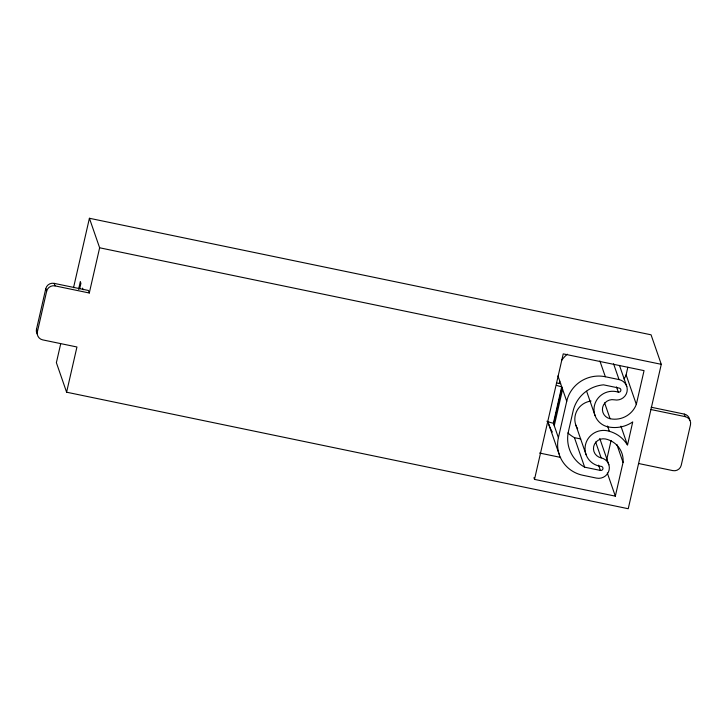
<?xml version="1.0" encoding="UTF-8"?>
<svg xmlns="http://www.w3.org/2000/svg" width="727" height="727" viewBox="0 0 727 727"><rect width="100%" height="100%" fill="white"/><g stroke="black" fill="none" stroke-linecap="round" stroke-linejoin="round"><path stroke-width="1.09" d="M37.431 334.375A7.034 6.879 -19.1 0 1 36.514 329.186L45.774 288.692A7.034 6.879 -19.1 0 1 54.171 283.366L88.421 290.473L89.294 292.999L55.043 285.893A7.034 6.879 -19.1 0 0 46.655 291.227L37.395 331.712A7.034 6.879 -19.1 0 0 42.702 339.882L76.944 346.988L66.602 392.198L628.237 508.727L661.279 364.318L651.056 334.802L89.412 218.273L73.527 287.728M60.668 343.944L56.379 362.682L66.602 392.198M78.552 289.391L80.324 281.667L80.906 283.348L79.643 288.873M89.294 292.999L99.635 247.789L89.412 218.273M616.85 444.488L623.048 462.408L615.333 496.15L534.509 479.384L563.225 353.867L644.049 370.634L636.325 404.376A22.719 22.21 -19.1 0 1 610.089 418.725A9.851 9.633 -19.1 0 1 602.656 407.284A9.851 9.633 -19.1 0 1 614.406 399.832A10.56 10.314 -19.1 0 0 627.001 391.835A10.56 10.314 -19.1 0 0 619.04 379.585L613.561 363.773M559.272 383.356L559.772 381.148M623.048 462.408A22.719 22.21 -19.1 0 0 605.455 438.972A9.851 9.633 -19.1 0 0 593.705 446.423A9.851 9.633 -19.1 0 0 601.129 457.865A10.56 10.314 -19.1 0 1 609.09 470.115A10.56 10.314 -19.1 0 1 596.503 478.112L582.8 475.267A32.379 31.643 -19.1 0 1 558.4 437.69L553.383 423.196L561.717 386.755L560.462 386.491A7.743 1.399 12.9 0 1 556.7 385.383M553.674 424.041L562.007 387.6M554.256 425.731L562.589 389.29M558.4 437.69L566.733 401.249L557.963 375.923M606.609 460.109L611.089 440.517M624.057 378.985A22.719 22.21 -19.1 0 0 626.111 374.859L627.846 367.244M99.635 247.789L661.279 364.318M566.733 401.249A32.379 31.643 -19.1 0 1 605.346 376.74L619.04 379.585M651.165 407.229L684.298 414.099A7.034 6.879 -19.1 0 1 689.778 420.479M650.929 409.528L685.179 416.635A7.034 6.879 -19.1 0 1 690.486 424.804L681.226 465.289A7.034 6.879 -19.1 0 1 672.829 470.614L638.579 463.508M567.887 432.947A33.869 33.097 -19.1 0 0 574.439 437.654L580.737 438.963M539.507 453.03L560.635 457.41M584.653 467.17L600.411 470.433A2.108 2.063 -19.1 0 0 602.928 468.833A2.108 2.063 -19.1 0 0 601.338 466.389A18.411 17.993 -19.1 0 1 585.489 444.724A18.411 17.993 -19.1 0 1 609.362 431.293A31.243 30.534 -19.1 0 1 627.501 445.151L632.735 421.905A31.243 30.534 -19.1 0 1 610.289 427.249A18.411 17.993 -19.1 0 1 594.441 405.584A18.411 17.993 -19.1 0 1 618.313 392.153A2.108 2.063 -19.1 0 0 620.831 390.563A2.108 2.063 -19.1 0 0 619.24 388.109L603.492 384.837A33.869 33.097 -19.1 0 0 573.103 411.046L568.469 431.293A33.869 33.097 -19.1 0 0 584.653 467.17L574.439 437.654M553.383 423.196L552.129 422.932A7.743 1.399 12.9 0 1 546.904 421.233M684.298 414.099L685.179 416.635M626.111 374.859L636.325 404.376M619.477 365.408L626.783 386.491M616.487 386.891L618.313 392.153M599.866 360.928L605.346 376.74M620.931 426.176L627.137 444.097M604.61 402.912L610.089 418.725M607.536 426.022L609.362 431.293M586.634 391.28L595.031 415.526M599.748 438.417L608.872 464.771M607.299 472.959L615.333 496.15M595.658 442.052L601.129 457.865M598.585 465.162L600.411 470.433M575.857 425.15L586.08 454.666M548.849 424.568L559.072 454.084M533.927 477.694L534.509 479.384M82.56 288.128L83.142 289.819M54.171 283.366L55.043 285.893M45.774 288.692L46.655 291.227M36.514 329.186L37.395 331.712M561.626 360.356A32.379 31.643 -19.1 0 1 567.351 354.185M552.384 432.038A32.379 31.643 -19.1 0 1 548.058 421.569M577.647 428.757A18.411 17.993 -19.1 0 1 591.033 401.04M556.846 383.093A7.743 1.399 12.9 0 1 560.653 383.683"/></g></svg>
